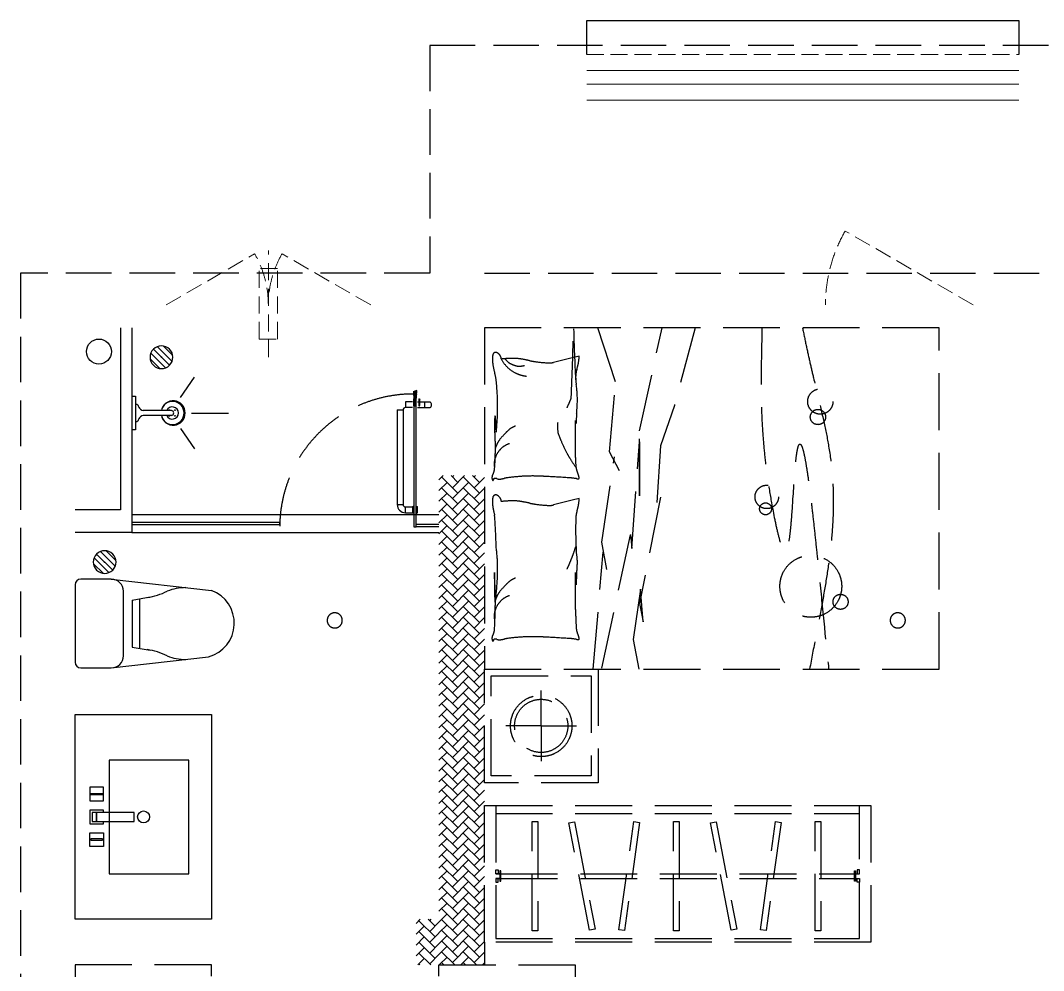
# Model space of a CAD drawing. Extents: x 3443499 to 7125205, y -1700016 to -264854.
# Drawn here: x 3519569 to 3524068, y -1070372 to -1066197 of the extents above; entities that cross this region are included whole.
import ezdxf

# ---------------------------------------------------------------- set-up
doc = ezdxf.new("R2010")
doc.units = 0
doc.header["$LTSCALE"] = 1000
doc.header["$MEASUREMENT"] = 0
for name, pattern in [('__DASH', [0.35, 0.25, -0.1]), ('A户型$0$DASH', [0.35, 0.25, -0.1]), ('DASH', [0.35, 0.25, -0.1]), ('HIDDEN', [0.375, 0.25, -0.125])]:
    doc.linetypes.add(name, pattern=pattern)
doc.layers.get('0').update_dxf_attribs({"linetype": 'CONTINUOUS'})
for name, color, linetype in [('!校对', 2, 'CONTINUOUS'), ('5fur', 175, 'CONTINUOUS'), ('IP-bath&kitchen-JOHNSON', 4, 'CONTINUOUS'), ('LVTRY', 252, 'CONTINUOUS'), ('P-bath&kitchen-JOHNSON', 4, 'CONTINUOUS'), ('VPIPE-中水', 122, 'CONTINUOUS'), ('保温', 6, 'CONTINUOUS'), ('看线', 185, 'CONTINUOUS')]:
    doc.layers.add(name, color=color, linetype=linetype)
for name, color, linetype, lineweight in [('WINDOW', 146, 'CONTINUOUS', 20), ('平面-栏杆', 56, 'CONTINUOUS', 15), ('平面-看线', 252, 'CONTINUOUS', 15), ('平面-空调室内机', 176, 'CONTINUOUS', 9), ('平面-空调预留孔', 252, 'CONTINUOUS', 15)]:
    doc.layers.add(name, color=color, linetype=linetype, lineweight=lineweight)
doc.styles.add('DIM_FONT', font='SIMPLEX', dxfattribs={"width": 0.7, "bigfont": 'GBCBIG'})

# ---------------------------------------------------------------- blocks, each defined once
blk = doc.blocks.new('A$C00A30745')
at = {"layer": '5fur', "color": 252, "linetype": 'A户型$0$DASH'}
for p, q in [((1800.002843342721, 7200.000000065425), (1800.002843342721, 5700.000000065425)), ((3800.002843342721, 7200.000000065425), (1800.002843342721, 7200.000000065425)), ((2377.182720304234, 6961.931722727837), (2298.520748331677, 7200.000000065425)), ((2481.62479629484, 6747.390588694485), (2581.922654662281, 7200.000000065425)), ((2726.63887021807, 7200.000000065425), (2635.539416073821, 6857.411723769503)), ((3800.002843342721, 5700.000000065425), (3800.002843342721, 7200.000000065425)), ((2186.170666255755, 7067.761668213876), (2103.600537321763, 7047.105225416133)), ((2216.196244724793, 7075.273155400762), (2186.170666255755, 7067.761668213876)), ((2349.697954203235, 6653.872685607756), (2377.182720304234, 6961.931722727837)), ((2635.539416073821, 6857.411723769503), (2575.072965845, 6681.377954679774)), ((2481.624796294607, 6461.335743317613), (2481.62479629484, 6747.390588694485)), ((2448.643076973502, 6230.291436083848), (2481.624796294607, 6697.881127880188)), ((2481.624796294607, 6697.881127880188), (2481.624796294607, 6461.335743317613)), ((2575.072965845, 6681.377954679774), (2553.26246754243, 6346.700769133167)), ((2316.71627007518, 6257.796705155866), (2371.685767083894, 6631.868435078533)), ((2393.673579964787, 6571.356819604756), (2349.697954203235, 6653.872685607756)), ((2186.170666255755, 6441.491442312719), (2103.60053732153, 6420.834999514977)), ((2216.196244724793, 6449.002929499606), (2186.170666255755, 6441.491442312719)), ((2575.072965845, 6455.834665988805), (2481.624796294607, 5988.245032979408)), ((2316.71627007518, 5703.661687583895), (2443.146123753395, 6290.803051556693)), ((2338.704047762789, 6136.773532997118), (2316.71627007518, 6257.796705155866)), ((2443.146123753395, 6290.803051556693), (2448.643076973502, 6230.291436083848)), ((2278.778008510359, 5700.000000065425), (2322.213223295519, 6213.788262883434)), ((2487.121749514947, 6050.228148434544), (2454.140030193608, 5830.185937072383)), ((2498.115655955393, 5907.200725745643), (2487.121749514947, 6050.228148434544)), ((2481.624796294607, 5988.245032979408), (2498.115655955393, 5907.200725745643)), ((2454.140030193608, 5830.185937072383), (2478.784423155012, 5700.000000065425)), ((1800.002842358314, 5200.000000065193), (1800.002842358314, 5700.000000065425)), ((1800.002842358314, 5700.000000065425), (2300.002842358314, 5700.000000065425)), ((1800.002843342721, 5700.000000065425), (3800.002843342721, 5700.000000065425)), ((1830.002842358314, 5230.000000065193), (1830.002842358314, 5670.000000065425)), ((1830.002842358314, 5670.000000065425), (2270.002842358314, 5670.000000065425)), ((2270.002842358314, 5670.000000065425), (2270.002842358314, 5230.000000065193)), ((2300.002842358314, 5700.000000065425), (2300.002842358314, 5200.000000065193)), ((2050.002842358314, 5450.000000065193), (2050.002842358314, 5605.000000065193)), ((2050.002842358314, 5450.000000065193), (1895.002842358314, 5450.000000065193)), ((2050.002842358314, 5450.000000065193), (2050.002842358314, 5295.000000065193)), ((2050.002842358314, 5450.000000065193), (2205.002842358314, 5450.000000065193)), ((2270.002842358314, 5230.000000065193), (1830.002842358314, 5230.000000065193)), ((2300.002842358314, 5200.000000065193), (1800.002842358314, 5200.000000065193)), ((1800.002843342721, 4500.000000439351), (1800.002843342721, 5100.000000439351)), ((1800.002843342721, 5100.000000439351), (1850.002843342721, 5100.000000439351)), ((1850.002843342721, 5100.000000439351), (1850.002843342721, 4515.000000439351)), ((1850.002843342721, 5100.000000439351), (3450.002843342721, 5100.000000439351)), ((3450.002843342721, 4515.000000439351), (3450.002843342721, 5100.000000439351)), ((3450.002843342721, 5100.000000439351), (3500.002843342721, 5100.000000439351)), ((3500.002843342721, 5100.000000439351), (3500.002843342721, 4500.000000439351)), ((1850.002843342721, 5065.000000439351), (3450.002843342721, 5065.000000439351)), ((2009.554957523244, 4550.000000438129), (2009.554957523244, 5030.000000438129)), ((2009.554957523244, 5030.000000438129), (2034.554957523244, 5030.000000438129)), ((2034.554957523244, 5030.000000438129), (2034.554957523244, 4550.000000438129)), ((2172.000411926885, 5023.325188960589), (2196.55057977105, 5028.046339119144)), ((2262.646494971123, 4551.961966351198), (2172.000411926885, 5023.325188960589)), ((2196.55057977105, 5028.046339119144), (2287.196662815404, 4556.683116509754)), ((2391.810654782341, 4553.968149784545), (2457.471132664359, 5029.456006248132)), ((2482.236125188414, 5026.036189691746), (2416.575647306512, 4550.548333228217)), ((2457.471132664359, 5029.456006248132), (2482.236125188414, 5026.036189691746)), ((2632.054957523244, 4550.000000438129), (2632.054957523244, 5030.000000438129)), ((2632.054957523244, 5030.000000438129), (2657.054957523244, 5030.000000438129)), ((2657.054957523244, 5030.000000438129), (2657.054957523244, 4550.000000438129)), ((2794.500411926885, 5023.325188960589), (2819.05057977105, 5028.046339119144)), ((2885.146494971123, 4551.961966351198), (2794.500411926885, 5023.325188960589)), ((2819.05057977105, 5028.046339119144), (2909.696662815404, 4556.683116509754)), ((3014.310654782341, 4553.968149784545), (3079.971132664359, 5029.456006248132)), ((3104.736125188414, 5026.036189691746), (3039.075647306512, 4550.548333228217)), ((3079.971132664359, 5029.456006248132), (3104.736125188414, 5026.036189691746)), ((3254.554957523244, 4550.000000438129), (3254.554957523244, 5030.000000438129)), ((3254.554957523244, 5030.000000438129), (3279.554957523244, 5030.000000438129)), ((3279.554957523244, 5030.000000438129), (3279.554957523244, 4550.000000438129)), ((1850.00284334179, 4800.461538899224), (1850.00284334179, 4817.0769235146)), ((1850.00284334179, 4817.0769235146), (1860.246745780809, 4817.0769235146)), ((1860.246745780809, 4817.0769235146), (1860.246745780809, 4800.461538899282)), ((3439.758940903586, 4817.076923521992), (3439.758940903703, 4800.461538906617)), ((3450.002843342605, 4817.076923521992), (3439.758940903586, 4817.076923521992)), ((3450.002843342721, 4800.461538906675), (3450.002843342605, 4817.076923521992)), ((1867.81760153675, 4800.461538899282), (1850.002843341907, 4800.461538899224)), ((1850.00284334179, 4800.461538899108), (1867.81760153675, 4800.461538899224)), ((1860.246745780809, 4800.461538899282), (1850.00284334179, 4800.461538899224)), ((1867.81760153675, 4780.00000043778), (1850.002843341907, 4780.000000437663)), ((1850.002843341907, 4780.000000437547), (1867.81760153675, 4780.00000043778)), ((1850.002843341907, 4780.000000437547), (1850.002843342023, 4763.384615822346)), ((1860.246745780925, 4780.000000437605), (1850.002843341907, 4780.000000437547)), ((1860.246745781042, 4763.384615822288), (1860.246745780925, 4780.000000437605)), ((1867.817601536633, 4813.384615822346), (1867.817601536866, 4767.0769235146)), ((1872.207845439087, 4813.384615822346), (1867.817601536633, 4813.384615822346)), ((1872.092764660367, 4800.461538899224), (3427.797841245309, 4800.461538906558)), ((1872.092764660483, 4780.000000437722), (3427.797841245425, 4780.000000445056)), ((1872.207845439319, 4767.076923514658), (1872.207845439087, 4813.384615822346)), ((3427.797841245309, 4813.384615829622), (3432.188085147762, 4813.384615829622)), ((3427.797841245541, 4767.076923521934), (3427.797841245309, 4813.384615829622)), ((3432.188085147762, 4813.384615829622), (3432.188085147878, 4767.076923521934)), ((3432.188085147762, 4800.461538906558), (3450.002843342605, 4800.461538906617)), ((3432.188085147878, 4780.000000445056), (3450.002843342721, 4780.000000445114)), ((3439.758940903703, 4800.461538906617), (3450.002843342721, 4800.461538906675)), ((3439.758940903703, 4780.000000445056), (3450.002843342721, 4780.000000444998)), ((3439.758940903819, 4763.384615829797), (3439.758940903703, 4780.000000445056)), ((3450.002843342721, 4780.000000444998), (3450.002843342838, 4763.384615829797)), ((1850.002843342023, 4763.384615822346), (1860.246745781042, 4763.384615822288)), ((1867.817601536866, 4767.0769235146), (1872.207845439319, 4767.076923514658)), ((3432.188085147878, 4767.076923521934), (3427.797841245541, 4767.076923521934)), ((3450.002843342838, 4763.384615829797), (3439.758940903819, 4763.384615829797)), ((2034.554957523244, 4550.000000438129), (2009.554957523244, 4550.000000438129)), ((2287.196662815404, 4556.683116509754), (2262.646494971123, 4551.961966351198)), ((2416.575647306512, 4550.548333228217), (2391.810654782341, 4553.968149784545)), ((2657.054957523244, 4550.000000438129), (2632.054957523244, 4550.000000438129)), ((2909.696662815404, 4556.683116509754), (2885.146494971123, 4551.961966351198)), ((3039.075647306512, 4550.548333228217), (3014.310654782341, 4553.968149784545)), ((3279.554957523244, 4550.000000438129), (3254.554957523244, 4550.000000438129)), ((3500.002843342721, 4500.000000439351), (1800.002843342721, 4500.000000439351)), ((1850.002843342721, 4515.000000439351), (3450.002843342721, 4515.000000439351)), ((600.0028435178101, 4399.999999993015), (0.002843517810106277, 4399.999999993015)), ((0.002843517810106277, 4399.999999993015), (0.002843517810106277, 3099.999999993015)), ((600.0028435178101, 4349.999999993015), (600.0028435178101, 4399.999999993015)), ((1600.00284351781, 4349.999999993015), (1600.00284351781, 4399.999999993015)), ((1600.00284351781, 4399.999999993015), (2200.00284351781, 4399.999999993015)), ((2200.00284351781, 4399.999999993015), (2200.00284351781, 3099.999999993015))]:
    blk.add_line(p, q, dxfattribs=at)
for centre, radius in [((3277.424350867746, 6875.411355015123), 55.6709817921673), ((3266.954609281151, 6807.307222482981), 33.53479937890177), ((3041.8551089135, 6456.308947542915), 51.58965469094712), ((3036.620240566088, 6403.921155801276), 26.18686817343938), ((3235.545374737587, 6063.400444112951), 135.8260201244953), ((3366.417176366784, 5995.296303409385), 33.13048385271836), ((2050.002842358314, 5450.000000065193), 135), ((2050.002842358314, 5450.000000065193), 117)]:
    blk.add_circle(centre, radius, dxfattribs=at)
for centre, radius, start, end in [((-25618.33939095365, 7969.005987402459), 27821.62748747468, 357.7805690453927, 358.4046747928267), ((7919.068723011995, 7315.146154089249), 5727.836366164182, 181.2074213476354, 183.4371822877109), ((1925.779694451019, 7063.236162459827), 90.39931654452491, 168.7276232508171, 180), ((1849.995102484245, 7078.341426030151), 13.12400763483672, 63.41947892638326, 168.7276232508171), ((1840.570701717399, 7059.505340601085), 34.18623553474304, 4.400209146715079, 63.41947892638326), ((1927.754095532233, 6573.352014270844), 491.8309499016033, 90, 96.23236474130931), ((1963.121807771502, 7116.932717744261), 89.85455834391982, 216.2640675713237, 228.5570939355416), ((1927.754095532699, 6861.20413144934), 203.9788327231082, 80.31563370875972, 90), ((1947.268791333074, 7093.596068446524), 270.7516457491697, 350.5158956668536, 355.9170600037107), ((2216.418749504257, 7074.383709880989), 0.9168542466615371, 355.9170600037107, 104.0449371815882), ((1996.513096546987, 7063.236162458197), 161.1327186404961, 180, 188.437193733912), ((2138.591052548727, 7084.310660210205), 304.7651663573313, 188.437193733912, 195.7439834014128), ((1999.106984902872, 7126.283002521959), 139.9446217386989, 207.2035925630625, 224.9023834919188), ((1999.106984904269, 7126.283002523705), 139.9446217408266, 224.9023834919188, 242.6011744213506), ((1938.469442887697, 7089.01227542595), 52.60821364254282, 228.5570939355416, 244.6448832739569), ((1980.643178392667, 7178.009817508748), 151.0926614666538, 244.6448832739569, 248.1850763249849), ((2000.883333173348, 7228.575613418943), 205.5588306139067, 248.1850763249849, 251.22010116593), ((1952.788062908454, 7087.134047770873), 56.16381224036449, 251.22010116593, 270), ((1952.788062909152, 7122.502872582409), 91.53263705188876, 270, 284.6851066329411), ((1813.691574000986, 6192.812823630753), 882.0328122745823, 77.80162063444192, 80.31563370875972), ((2067.069546905812, 7364.892867200077), 317.1219007156818, 257.8016206344419, 261.9949490488231), ((2114.649230767973, 7703.223493130761), 658.7817297255855, 261.9949490488231, 267.3351181887467), ((2087.16788516473, 7112.792222968419), 67.71125242046593, 267.3351181887467, 284.0451936982926), ((1987.790797520196, 7086.82656657591), 229.6680828437213, 342.6135876286586, 350.5158956668536), ((1612.106923934538, 6935.886460808804), 242.2405746093073, 7.546851213796561, 15.74398340141278), ((1999.106984904269, 7126.283002516488), 139.9446217343971, 242.6011744213506, 253.4850241153388), ((1999.106984902872, 7126.283002518001), 139.9446217354562, 253.4850241290767, 264.3688738199228), ((2347.241221778328, 6979.486253709998), 145.9110822079476, 173.5659463103129, 191.5585617786492), ((2321.231764578959, 6982.419336014078), 119.7367658728863, 162.6135876286586, 173.5659463169409), ((725.2513918625191, 6852.098404853139), 1132.911323380744, 359.9987363616426, 5.856700709864183), ((1724.755070976214, 6883.190329947509), 484.2003257956835, 358.1021009349253, 7.96082540101858), ((1495.897177704144, 7164.179665005067), 738.6663968077422, 336.5155918036143, 338.3422573568986), ((809.1781195730437, 6852.073418862303), 1048.984595394926, 353.9133045985496, 0), ((1495.89717773383, 7164.179664991039), 738.6663967749237, 334.6889262457754, 336.5155918036143), ((805.54287014273, 6934.529351467267), 1404.763554182042, 355.3824178197834, 357.2509351640335), ((1996.857884572819, 6785.309108074522), 152.3768302830959, 169.810123418555, 177.4614144012033), ((3734.019506903831, 6918.105277762515), 1890.100630726493, 183.2100432824799, 185.3812695243614), ((3418.255377833499, 6723.508529063547), 1216.456855347142, 175.3824178197834, 177.3903700348178), ((2134.048840134405, 6779.22665207088), 289.7025545990663, 177.4614144012033, 184.8018455301743), ((975.2198658862617, 6681.879474399844), 873.2080458157866, 0.5757406749127325, 4.801845530174308), ((2054.015628287802, 6579.576546654978), 225.1969116393226, 129.0349359933167, 136.1884923199946), ((1943.247040587827, 6716.193950035435), 49.31628471450433, 118.3167637980811, 129.0349359933167), ((2014.811535952962, 6583.377368111629), 200.186167165547, 113.0027691069085, 118.3167637964991), ((2393.896777465357, 6765.798812753928), 272.0537801663984, 176.4448008871726, 184.082771706137), ((7917.741361128632, 6694.840523002204), 5718.506036013495, 179.029621565362, 180.2865447990088), ((2140.654342580121, 6770.984626880381), 62.90506594346243, 7.224025590121689, 19.21371003250381), ((1927.332172235707, 6659.873937422293), 76.781231870367, 141.6114336135751, 152.760412509178), ((2174.130728609278, 6464.343987643253), 391.6486463302792, 136.1884923199946, 141.6114336135751), ((2180.360196486115, 6750.556857237127), 57.97391510599689, 184.082771706137, 200.6742811446732), ((2600.139453156386, 6908.962921886647), 506.6465191820544, 200.6742811477936, 204.3265277715452), ((354.1875772881322, 6675.638777699787), 1494.271689717824, 358.0921130789339, 0.5757406749127325), ((2067.134846545756, 6587.902971841744), 234.0218361392346, 152.760412509178, 159.1397180115397), ((1941.690565790283, 6596.542246252473), 99.20502275413281, 126.1766451293977, 143.913638753085), ((1941.69056579296, 6596.542246252706), 99.20502275551615, 108.4396515091099, 126.1766451293977), ((3443.593068303191, 7290.26706047036), 1432.285134952421, 204.3265277715452, 206.4984804537546), ((3363.306242540013, 6672.062919190619), 1164.013960197597, 180.2865447990088, 183.5739727964065), ((1941.690565795172, 6596.542246252124), 99.20502275861845, 164.0647581524229, 184.2158775505993), ((1027.297012441792, 6653.216680215904), 820.7889043784695, 354.7408121191644, 358.0921130789339), ((1941.69056579168, 6596.542246252764), 99.20502275509295, 143.913638753085, 164.0647581524229), ((2441.5708458015, 6790.71038978349), 312.6399225681697, 206.4984804537546, 212.1349795183835), ((2793.824733251822, 7011.978629852936), 728.6236185074399, 212.1349795183835, 215.8262851555297), ((1790.937192753423, 6582.924512796919), 53.92039297184106, 329.3487450643096, 354.7408121191644), ((2347.153611430433, 6608.595426361309), 145.8812122925294, 183.5739727964065, 192.8690380019332), ((2249.088545941282, 6586.191294233082), 45.28945216349267, 192.8690380019332, 207.2841171329813), ((1862.166657246649, 6540.713473773911), 28.8770008722676, 149.3487450585714, 184.3025399253025), ((1858.410246877698, 6540.43086039531), 25.10997430189503, 184.3025399253025, 201.7883022639361), ((1838.269329271279, 6532.379837589804), 3.419526398665838, 201.7883022757023, 250.4360328155061), ((1837.900641714456, 6531.342378486181), 2.318503280731092, 250.4360328018192, 11.89305694240034), ((1844.356088004308, 6532.701937404461), 4.278555704586579, 111.9903990522372, 191.8930569489273), ((1848.593544258969, 6522.208803089685), 15.59499963617817, 68.57901575113384, 111.9903990522372), ((1866.264038058696, 6567.250024031848), 32.78844727589701, 248.5790157511338, 278.1334827083766), ((1836.094330288703, 6778.349016992375), 246.0324298307896, 278.1334827083766, 282.1094581246247), ((1929.313425305998, 6343.870728265378), 198.3336164092539, 97.68089669902056, 102.1094581246247), ((2024.839814934181, 5635.563782985206), 913.0531557024724, 93.36874862103078, 97.68089669902056), ((2011.070366633823, 5869.485057223006), 678.7269722582656, 88.36691136167843, 93.36874862103078), ((1991.505848490633, 5183.263433841057), 1365.227436036072, 86.94504219696525, 88.36691136167843), ((1337.573480779305, -7069.623425575963), 13635.55196031889, 86.49514246350616, 86.94504219696525), ((2151.523063121364, 6219.844523928245), 321.1810663000431, 80.00164180039997, 86.49514246350616), ((2210.642470050137, 6555.183531609946), 19.32936577002646, 260.0016418003999, 286.6977658661558), ((2140.647521340754, 6530.25877125992), 76.72654245404148, 16.2211510424497, 27.28411713298129), ((2130.321447668131, 6527.254635416204), 87.4807337143017, 7.120393613914671, 16.2211510424497), ((2215.816684117075, 6537.934534339234), 1.321023312779486, 286.6977658661558, 7.120393607296005), ((1925.779694451019, 6436.96593655867), 90.39931654452491, 168.7276232508171, 180), ((1996.513096546754, 6436.965936557041), 161.1327186404961, 180, 188.437193733912), ((1849.995102484245, 6452.071200128994), 13.12400763483672, 63.41947892638326, 168.7276232508171), ((1840.570701718098, 6433.235114700394), 34.18623553396626, 4.400209146715079, 63.41947892638326), ((1927.754095532233, 5947.081788370619), 491.8309499016033, 90, 96.23236474130931), ((1927.754095532699, 6234.933905549115), 203.9788327231082, 80.31563370875972, 90), ((1813.691573979799, 5566.542597730062), 882.032812278604, 77.80162063444192, 80.31563370875972), ((1947.268791323062, 6467.325842545833), 270.7516457590065, 350.5158956668536, 355.9170600037107), ((2216.41874950449, 6448.113483980298), 0.9168542462800222, 355.9170600303235, 104.0449372090898), ((2138.591052548494, 6458.040434309049), 304.7651663573313, 188.437193733912, 195.7439834014128), ((2067.069546893006, 6738.622641299386), 317.1219007134374, 257.8016206344419, 261.9949490488231), ((2114.649230777984, 7076.95326723007), 658.7817297265161, 261.9949490488231, 267.3351181887467), ((2087.16788516473, 6486.521997067262), 67.71125242046593, 267.3351181887467, 284.0451936982926), ((2321.231764578726, 6356.149110112921), 119.7367658728863, 162.6135876286586, 173.5659463169409), ((1987.790797519963, 6460.556340674753), 229.6680828437213, 342.6135876286586, 350.5158956668536), ((-2273.150287759025, 6102.235254968517), 4127.455483472061, 1.808546222552974, 3.793987357051092), ((3865.302632800769, 6314.248444339144), 1663.973246125431, 178.0948671564557, 183.4178871661106), ((1175.477983862394, 6142.8354400635), 682.6847311054546, 0, 7.546851213796561), ((1495.897177585168, 6454.941686257778), 738.6663969357834, 338.3422573568986, 340.5720182977275), ((1495.897177577368, 6454.941686249687), 738.6663969404476, 340.5720183008726, 342.8017792393704), ((1978.901629057946, 6168.950105191558), 230.0529023427444, 357.2509351640335, 11.55856177864926), ((1495.897177704144, 6454.941686210455), 738.6663968077422, 336.5155918036143, 338.3422573568986), ((2134.048840134172, 6111.054431337863), 289.7025545990663, 177.4614144012033, 184.8018455301743), ((-4356.754412380047, 5951.279535088688), 6203.786664957765, 0.3954210193612783, 1.594332347348749), ((809.1781195728108, 6142.835440067691), 1048.984595394926, 353.9133045985496, 0), ((1495.897177733714, 6454.941686203761), 738.6663967779531, 334.6889262457754, 336.5155918036143), ((7917.741361086257, 6026.668302268721), 5718.506035971118, 179.029621565362, 180.2865447990088), ((1146.125863437774, 6037.704156009713), 1057.417088687075, 1.731612655159746, 4.654695061546602), ((805.5428701424971, 6225.291372672655), 1404.763554182042, 355.3824178197834, 357.2509351640335), ((975.2198658862617, 6013.707253666827), 873.2080458157866, 0.5757406749127325, 4.801845530174308), ((2054.015628287802, 5911.404325920972), 225.1969116393629, 129.0349359933167, 136.1884923246123), ((1943.24704058771, 6048.021729302127), 49.316284714007, 118.3167637980811, 129.0349359933167), ((2014.811535952846, 5915.2051473764), 200.1861671667296, 113.0027691056052, 118.3167637980811), ((3418.255377833499, 6014.270550268935), 1216.456855347142, 175.3824178197834, 177.3903700348178), ((1325.950960138347, 6087.729722061544), 529.2819795624206, 349.810123418555, 353.9133045985496), ((1927.332172240131, 5991.701716688229), 76.78123187456049, 141.6114336161892, 152.7604125121432), ((2174.130728599383, 5796.171766909771), 391.6486463229036, 136.1884923246123, 141.6114336161892), ((1941.690565794008, 5928.370025518932), 99.20502275752374, 143.913638762404, 164.0647581524229), ((354.1875772881322, 6007.46655696677), 1494.271689717824, 358.0921130789339, 0.5757406749127325), ((2067.134846537141, 5919.730751108262), 234.0218361315681, 152.7604125062128, 159.1397180084233), ((1941.690565790283, 5928.370025519398), 99.20502275416713, 126.1766451367504, 143.913638762404), ((1941.690565792844, 5928.37002551998), 99.20502275521254, 108.4396515091099, 126.1766451367504), ((3363.306242540013, 6003.890698457602), 1164.013960197597, 180.2865447990088, 183.5739727964065), ((1941.690565794939, 5928.370025518583), 99.20502275853234, 164.0647581524229, 184.2158775539253), ((-782.6562460004352, 6006.599457247648), 2630.741319032907, 357.0634501423986, 358.935336362771), ((3186.339828419033, 5954.783376417123), 985.0629670650692, 181.3643205212133, 184.9404948579365), ((1862.166657246416, 5834.557879918604), 28.8770008722676, 149.3487450585714, 184.3025399253025), ((1790.937192753423, 5876.768918941612), 53.92039297184106, 329.3487450643096, 354.7408121191644), ((2249.088545941049, 5880.035700377775), 45.28945216349267, 192.8690380019332, 207.2841171329813), ((2140.647521340754, 5824.103177404613), 76.72654245404148, 16.2211510424497, 27.28411713298129), ((1858.410246877465, 5834.275266540004), 25.10997430189503, 184.3025399253025, 201.7883022639361), ((1838.269329271046, 5826.224243734498), 3.419526398665838, 201.7883022757023, 250.4360328155061), ((1837.900641714223, 5825.186784630874), 2.318503280731092, 250.4360328018192, 11.89305694240034), ((1844.356088004075, 5826.546343549155), 4.278555704586579, 111.9903990522372, 191.8930569489273), ((1848.593544258736, 5816.053209234378), 15.59499963617817, 68.57901575113384, 111.9903990522372), ((1866.264038058696, 5861.094430176541), 32.78844727589701, 248.5790157511338, 278.1334827083766), ((1836.094330288703, 6072.193423137069), 246.0324298307896, 278.1334827083766, 282.1094581246247), ((1929.313425305998, 5637.715134410071), 198.3336164092539, 97.68089669902056, 102.1094581246247), ((2024.839814934181, 4929.408189129899), 913.0531557024724, 93.36874862103078, 97.68089669902056), ((2011.070366623346, 5163.329463367234), 678.726972258108, 88.36691136167843, 93.36874862103078), ((1991.505848490633, 4477.107839984819), 1365.227436036072, 86.94504219696525, 88.36691136167843), ((1337.573480898049, -7775.779019431735), 13635.55196031211, 86.49514246350616, 86.94504219696525), ((2151.523063121364, 5513.688930072938), 321.1810663000431, 80.00164180039997, 86.49514246350616), ((2210.642470050137, 5849.027937754639), 19.32936577002646, 260.0016418003999, 286.6977658661558), ((2130.321447668131, 5821.099041560898), 87.4807337143017, 7.120393613914671, 16.2211510424497), ((2215.816684117075, 5831.778940483928), 1.321023312779486, 286.6977658661558, 7.120393607296005)]:
    blk.add_arc(centre, radius, start, end, dxfattribs=at)
for points, knots in [([(3020.915620848536, 7200.000000065425), (3014.756227574544, 6926.81426612311), (3006.619752233848, 6669.459999441402), (3143.622682183282, 6043.315660891356), (3178.350360098761, 7200.000000065425), (3256.50946111558, 6246.140466278652), (3314.068458650261, 5700.000000065425)], [0, 0, 0, 0, 692.7859228564369, 915.1608489588393, 1290.086230292408, 2337.669759119592, 2337.669759119592, 2337.669759119592, 2337.669759119592]), ([(3198.901271846844, 7200.000000065425), (3244.703502397286, 6970.350686468417), (3399.530926173786, 6458.960546449991), (3300.23320951499, 6075.586948302807), (3230.310501498403, 5700.000000065425)], [0, 0, 0, 0, 470.0992431246647, 1589.098475282663, 1589.098475282663, 1589.098475282663, 1589.098475282663])]:
    blk.add_open_spline(points, degree=3, knots=knots, dxfattribs=at)
blk = doc.blocks.new('dongkong')
at = {"layer": '平面-空调预留孔', "color": 8, "linetype": 'HIDDEN', "ltscale": 0.3}
for p, q in [((-603796.0415180789, 210899.900060961), (-603796.0415180789, 210431.4859232727)), ((-603836.0415180789, 210820.9630630909), (-603836.0415180789, 210510.8096162414)), ((-603836.0415180789, 210820.9630630909), (-603756.0415180789, 210820.9630630909)), ((-603756.0415180789, 210820.9630630909), (-603756.0415180789, 210510.8096162414))]:
    blk.add_line(p, q, dxfattribs=at)
blk.add_lwpolyline([(-603756.0415180789, 210510.8096162414), (-603836.0415180789, 210510.8096162414)], dxfattribs=at)
blk = doc.blocks.new('A$C263B1184')
at = {"layer": '保温', "linetype": 'ByBlock', "ltscale": 10}
h = blk.add_hatch(dxfattribs=at)
h.set_pattern_fill('AR-HBONE', color=251, scale=55)
h.set_pattern_definition([(45, (-1020960.393706007, -343310.6629492597), (0, 47.41575231924514), [100.584, -33.528]), (135, (-1020936.685846007, -343286.9550892597), (3.05311331771918e-15, 47.41575231924513), [100.584, -33.528])])
h.paths.add_polyline_path([(-11699.99997929804, 6199.999901667237), (-11700.00002070435, 8349.998519164685), (-11900.00000439514, 8349.998715809605), (-11899.99996298883, 6200.000098312157)])
h = blk.add_hatch(dxfattribs=at)
h.set_pattern_fill('AR-HBONE', color=251, scale=55)
h.set_pattern_definition([(45, (-1021060.393706001, -345260.6615691882), (0, 47.41575231924514), [100.584, -33.528]), (135, (-1021036.685846001, -345236.9537091882), (3.05311331771918e-15, 47.41575231924513), [100.584, -33.528])])
h.paths.add_polyline_path([(-11900.00066632789, 6200.000109569752), (-11900.00002291193, 6399.999899236194), (-12000.00000438921, 6400.000095881114), (-12000.00064780517, 6200.000306214672)])
at = {"layer": '保温', "color": 251, "linetype": 'ByBlock', "ltscale": 10}
blk.add_line((-11700.00000000122, 6299.999999991909), (-11700.00000000186, 6199.999999991094), dxfattribs=at)
blk = doc.blocks.new('A$C25274923')
blk.add_hatch(color=252).paths.add_polyline_path([(1599.862021304667, 10820.57266109833), (1598.712376182899, 10823.34363856027), (1590.399443796836, 10819.89470319636), (1591.549088918604, 10817.12372573442)])
at = {"color": 252, "linetype": 'DASH', "ltscale": 0.8}
for p, q in [((4940.193170921877, 12340.30077818176), (1659.999999977648, 12339.99628711399)), ((1659.999999977648, 12339.99628711399), (1659.999999977648, 11339.9985944354)), ((1659.999999977648, 11339.9985944354), (-140.0968427704647, 11340.00003205589)), ((-140.0968427704647, 11340.00003205589), (-139.9995299084112, 3059.999999997439)), ((1900.000018792693, 11339.99999999558), (4699.901090688538, 11339.99868514878))]:
    blk.add_line(p, q, dxfattribs=at)
at = {"color": 252}
for p, q in [((498.3606682284735, 10923.45355189871), (433.5532612400129, 10988.2609588874)), ((515.4544394207187, 10934.64405195601), (444.7437612973154, 11005.35473007942)), ((526.6449394780211, 10951.73782314803), (461.8375324895605, 11016.54523013672)), ((529.5965750454925, 10977.0704588301), (487.1701681716368, 11019.49686570419)), ((473.028032546863, 10920.50191633124), (430.6016256725416, 10962.92832320533)), ((1588.755160049535, 10819.75383493118), (1600.519602677319, 10824.63476025709)), ((1589.399494268931, 10819.47983620013), (1589.937614220195, 10819.70309567614)), ((1589.53985850187, 10803.45588499121), (1591.739796993323, 10802.97396147787)), ((1591.739796993323, 10802.97396147787), (1589.593008562922, 10803.00266856211)), ((1600.346230819356, 10811.46018328168), (1589.846229793038, 10811.45281531475)), ((1600.324774909765, 10812.72416931763), (1589.8913510805, 10812.72550134407)), ((1589.937614220195, 10819.70309567614), (1591.278866861947, 10816.47028863709)), ((1590.096674120985, 10811.45299105439), (1590.094171613455, 10791.85148694529)), ((1591.278866861947, 10816.47028863709), (1600.515458401293, 10820.30243904144)), ((1595.098069896922, 10822.385431709), (1595.09307558788, 10783.2662804001)), ((1600.713049567305, 10803.52410943294), (1598.51298809424, 10803.0427476638)), ((1598.51298809424, 10803.0427476638), (1600.6597837843, 10803.07090658997)), ((1599.174205760006, 10823.53524608072), (1600.821622817777, 10824.21873954427)), ((1599.174205760006, 10823.53524608072), (1600.515458401293, 10820.30243904144)), ((1600.096675097942, 10811.46000816557), (1600.093946065288, 10790.08418968809)), ((248.3582417303696, 10023.45355190104), (183.5508347423747, 10088.26095888973)), ((265.4520129226148, 10034.64405195834), (194.7413347996771, 10105.35473008174)), ((276.6425129799172, 10051.73782315035), (211.8351059919223, 10116.54523013905)), ((279.5941485473886, 10077.07045883243), (237.1677416735329, 10119.49686570652)), ((223.0256060487591, 10020.50191633357), (180.5991991749033, 10062.92832320766)), ((259.4979391498491, 9994.843460759148), (125.0991028482094, 9994.843460759148)), ((259.4979391498491, 9994.843460759148), (699.4111454291269, 9944.754581782501)), ((100.0991028482094, 9969.843460759148), (100.0991028482094, 9629.843460759148)), ((312.7703891498968, 9658.115910759196), (312.7703891498968, 9941.5710107591)), ((351.4165788181126, 9903.05625798041), (430.2149566533044, 9916.62633683579)), ((351.4165788181126, 9903.05625798041), (351.4165788190439, 9696.630663537886)), ((383.3800488188863, 9908.560772417113), (383.3800488188863, 9691.126149101183)), ((351.4165788190439, 9696.630663537886), (430.2149566542357, 9683.060584682506)), ((259.4979391498491, 9604.843460759148), (687.194097911939, 9653.54129667161)), ((125.0991028482094, 9604.843460759148), (259.4979391498491, 9604.843460759148))]:
    blk.add_line(p, q, dxfattribs=at)
for points in [[(600.0969296414405, 9200.00574908033), (250.0969296414405, 9200.00574908033), (250.0969296414405, 8700.305330829695), (600.0969296414405, 8700.305330829695)], [(164.9967892635614, 9080.155926286709), (164.9967892635614, 9020.155926286709), (224.9967892635614, 9020.155926286709), (224.9967892635614, 9080.155926286709)], [(219.9967892635614, 9053.155926286709), (219.9967892635614, 9047.155926286709), (169.9967892635614, 9047.155926286709), (169.9967892635614, 9053.155926286709)], [(194.9967892635614, 8930.155926286709), (194.9967892635614, 8970.155926286709), (174.9967892635614, 8970.155926286709), (174.9967892635614, 8930.155926286709)], [(194.9967892635614, 8970.155926286709), (194.9967892635614, 8930.155926286709), (359.9967892635614, 8930.155926286709), (359.9967892635614, 8970.155926286709)], [(164.9967892635614, 8820.155926286709), (164.9967892635614, 8880.155926286709), (224.9967892635614, 8880.155926286709), (224.9967892635614, 8820.155926286709)], [(219.9967892635614, 8847.155926286709), (219.9967892635614, 8853.155926286709), (169.9967892635614, 8853.155926286709), (169.9967892635614, 8847.155926286709)]]:
    blk.add_lwpolyline(points, close=True, dxfattribs=at)
blk.add_lwpolyline([(224.9967892635614, 8970.155926286709), (224.9967892635614, 8980.155926286709), (164.9967892635614, 8980.155926286709), (164.9967892635614, 8920.155926286709), (224.9967892635614, 8920.155926286709), (224.9967892635614, 8930.155926286709)], dxfattribs=at)
blk.add_circle((401.2579449834302, 8950.155926286709), 26, dxfattribs=at)
for centre, radius, start, end in [((1601.257082886994, 10806.54817991401), 13.51105029248686, 155.1523536697775, 208.9779473158295), ((1608.593365739565, 10818.17961039324), 20.48112573357894, 177.9914884860081, 196.9002533839273), ((1589.122092722449, 10818.82358743763), 1, 111.5265713365505, 175.7651598650626), ((1608.640179100446, 10818.1897087642), 19.52885339284392, 177.465811227532, 196.248373089559), ((1603.721705486998, 10806.91689654067), 14.59806099666519, 161.8973353779576, 193.7146805704371), ((1589.630136310589, 10819.03620995115), 0.5, 112.7329723990035, 178.0541836353424), ((1589.874934877735, 10800.24467799766), 0.5, 208.9779473158295, 24.22834858792741), ((1598.923161121085, 10804.31649436988), 9.42220170707689, 188.0154059240535, 204.2283485879274), ((1600.248923249543, 10800.12306241295), 0.5, 155.4186477942353, 330.1502239980063), ((1589.149005728774, 10805.20063218963), 11.70614123311011, 335.4186477942353, 349.5176669129875), ((1624.175385340117, 10815.67325204238), 24.03224306675829, 160.7608675529234, 187.0487373541816), ((1588.807483635843, 10806.95032846718), 12.3887641438454, 343.9450830151029, 21.34776538765114), ((1600.968005628791, 10823.55397937167), 1.170107913508445, 340.0401063788026, 112.5329724066553), ((1589.060373872519, 10806.54371971078), 13.39994098009156, 330.1502239980063, 25.08154449913421), ((1601.013230337761, 10823.75690996717), 0.5, 340.7608675529233, 112.5329724066553), ((1621.468877449632, 10816.10851954389), 20.6409126368038, 160.0401063788026, 190.8473097348234), ((125.0991028482094, 9969.843460759148), 25, 90, 180), ((259.4979391498491, 9941.5710107591), 53.27245000000253, 0, 90), ((587.0093216197565, 9733.475984533317), 224.0767612256723, 90, 111.4797808289061), ((647.4500096086413, 9801.071558680385), 152.7899563564, 285.0773243447665, 70.11812123085457), ((374.0232575675473, 10205.02892778534), 293.8257332377133, 278.5171808096214, 296.4631460147689), ((374.0232575675473, 9394.657993732952), 293.8257332377133, 63.53685398523108, 81.48281919037862), ((125.0991028482094, 9629.843460759148), 25, 180, 270), ((259.4979391498491, 9658.115910759196), 53.27245000000602, 270, 0), ((587.0093216197565, 9866.210936984979), 224.0767612256445, 248.5202191710939, 270)]:
    blk.add_arc(centre, radius, start, end, dxfattribs=at)
at = {"color": 252, "linetype": '__DASH'}
for centre, start, end in [((1242.036453458481, 9813.646078638267), 90, 270), ((1242.036453458481, 9813.646078638267), 270, 90), ((3718.036453458481, 9813.646078638267), 90, 270), ((3718.036453458481, 9813.646078638267), 270, 90)]:
    blk.add_arc(centre, 33.33333333331393, start, end, dxfattribs=at)
at = {"color": 252, "extrusion": (0, 0, -1)}
for centre in [(480.0991003587842, 10969.99939101771), (230.096673861146, 10069.99939102004)]:
    blk.add_ellipse(centre, major_axis=(35.35533906168892, 35.35533906168892), ratio=0.9999999999991245, start_param=3.926990816987679, end_param=10.21017612416727, dxfattribs=at)
at = {"color": 252}
blk.add_open_spline([(1590.094171613455, 10791.85148694529), (1590.989636677317, 10791.05258999835), (1592.805580769666, 10789.43247967958), (1595.998723531142, 10793.18994979118), (1598.5441921819, 10791.259501589), (1600.093946065288, 10790.08418968809)], degree=3, knots=[0, 0, 0, 0, 3.066329070407599, 6.218313121244897, 11.12413523619883, 11.12413523619883, 11.12413523619883, 11.12413523619883], dxfattribs=at)
for p in [(480.0991003587842, 10969.99939101771), (230.096673861146, 10069.99939102004)]:
    blk.add_point(p, dxfattribs=at)
at = {"layer": 'IP-bath&kitchen-JOHNSON', "color": 252}
for p, q in [((300.0991003592499, 11099.99939101562), (300.0990815465339, 10299.68788159499)), ((350.0991003592499, 11099.99939101562), (350.0990573423915, 10199.68787290901)), ((563.2605538330972, 10793.19674852141), (625.0480837104842, 10882.62174352445)), ((611.4636557772756, 10724.9762439332), (774.7655213368125, 10725.00043754559)), ((563.2807700531557, 10656.74145950051), (625.0947943264619, 10567.33477640152)), ((300.0990815465339, 10299.68788159499), (100.0966550312005, 10299.68788159662)), ((350.099061165005, 10279.68783670221), (1700.096673847176, 10279.6878323881)), ((350.099061165005, 10244.68783670035), (1000.096673888154, 10244.68783215759)), ((350.099061165005, 10234.68783670035), (1000.108520698734, 10234.6878319378)), ((1000.108520698734, 10234.6878319378), (1000.108520694077, 10244.68783215759)), ((1700.096673843451, 10234.68783192243), (1600.096674194559, 10234.68783195596)), ((1600.096674194559, 10224.68783195596), (1600.09667419875, 10234.68783195596)), ((1700.096673843451, 10224.68783192243), (1600.096674194559, 10224.68783195596)), ((350.0990573423915, 10199.68787290901), (100.0966526800767, 10199.68788903393)), ((350.099061165005, 10199.68790166639), (1700.09667384671, 10199.6878323881))]:
    blk.add_line(p, q, dxfattribs=at)
for centre, major_axis, ratio, start_param, end_param in [((528.8824837813154, 10725.06405587611), (0.00755019398102967, -50.96224354547061), 0.9900522014073144, -1.362970376127611, 4.504563029716158), ((527.8792239166796, 10725.06390724052), (0.003971184709227316, -26.80467884093611), 0.9948122416210567, -1.167676844559286, 4.309269498205915)]:
    blk.add_ellipse(centre, major_axis=major_axis, ratio=ratio, start_param=start_param, end_param=end_param, dxfattribs=at)
at = {"layer": 'LVTRY', "color": 252}
for p, q in [((350.0991003587842, 10798.60185135365), (365.8718985375017, 10798.60418813629)), ((350.0991003587842, 10798.60185135365), (350.1209103306755, 10651.38906835765)), ((365.8718985375017, 10798.60418813629), (365.8937085084617, 10651.39140514028)), ((1600.096674039029, 10811.45171436295), (1590.096674120985, 10811.45299105416)), ((1590.096674120985, 10811.45299105416), (1590.096674291417, 10224.6891086481)), ((1600.096674210392, 10224.68783195643), (1600.096674039029, 10811.45171436295)), ((1584.397439801134, 10774.12298644637), (1552.717440069653, 10774.11894186912)), ((1552.717440069653, 10774.11894186912), (1552.720675731543, 10748.77494205441)), ((1590.003131111152, 10757.08360427525), (1590.006955057383, 10787.03560402384)), ((1590.003131111152, 10757.08360427525), (1596.339131057262, 10757.08279536362)), ((1590.006955057383, 10787.03560402384), (1596.342955003493, 10787.03479511198)), ((1592.885562152602, 10776.12511879439), (1592.883131091483, 10757.0832365877)), ((1592.883131091483, 10757.0832365877), (1595.18742523808, 10759.38694240525)), ((1592.88452397706, 10767.99335413054), (1592.886955038179, 10787.03523633676)), ((1592.886955038179, 10787.03523633676), (1595.190660884604, 10784.73094221996)), ((1595.188726850785, 10769.58214232675), (1595.18742523808, 10759.38694240525)), ((1595.188726850785, 10769.58214232675), (1595.190660884604, 10784.73094221996)), ((1596.339425207116, 10759.38679533056), (1596.339131057262, 10757.08279536362)), ((1596.339131057262, 10757.08279536362), (1598.06735168118, 10758.81057473389)), ((1596.342660853639, 10784.73079514503), (1596.342955003493, 10787.03479511198)), ((1596.342955003493, 10787.03479511198), (1598.070734403096, 10785.30657451763)), ((1598.067425218411, 10759.38657471817), (1598.067351815756, 10758.81162856123)), ((1598.070660865866, 10784.73057453264), (1598.07073426852, 10785.30552068958)), ((1606.285439635161, 10774.12578088162), (1661.005439184606, 10774.1327669695)), ((1611.706393025815, 10787.03707478195), (1614.586392977275, 10787.0374424709)), ((1611.706393025815, 10787.03707478195), (1611.710216989275, 10757.08507503313)), ((1611.710216989275, 10757.08507503313), (1614.5902169412, 10757.08544272208)), ((1614.586392977275, 10787.0374424709), (1616.890687124804, 10784.73373665474)), ((1614.586392977275, 10787.0374424709), (1614.58861794509, 10769.60991226626)), ((1614.5902169412, 10757.08544272208), (1614.587991973385, 10774.51297292672)), ((1614.5902169412, 10757.08544272208), (1616.893922786228, 10759.38973684027)), ((1616.893922786228, 10759.38973684027), (1616.890687124804, 10784.73373665474)), ((1637.968675028533, 10748.78582564439), (1637.965439367108, 10774.12982545886)), ((523.6247045658529, 10735.57847593818), (399.3662794069387, 10735.56006671675)), ((523.6278202761896, 10714.54807836749), (399.3693951172754, 10714.52966914605)), ((1517.009999700822, 10738.40238281712), (1516.988158133812, 10322.71849900112)), ((1517.009999700822, 10738.40238281712), (1542.353999486193, 10738.40561847878)), ((1542.353999486193, 10738.40561847878), (1542.332157919183, 10322.72173466301)), ((1584.400675463025, 10748.77898663189), (1552.720675731543, 10748.77494205441)), ((1606.288675297052, 10748.78178106737), (1661.008674846031, 10748.78876715479)), ((365.8937085084617, 10651.39140514028), (350.1209103306755, 10651.38906835765)), ((1516.988158133812, 10322.71849900112), (1542.332157919183, 10322.72173466301)), ((1552.701481523924, 10312.35505844676), (1584.381481255405, 10312.35910302377)), ((1552.70471718628, 10287.01105863228), (1552.701481523924, 10312.35505844676)), ((1586.685187101364, 10314.66339714243), (1584.381481255405, 10312.35910302377)), ((1584.381481255405, 10312.35910302377), (1584.384716917761, 10287.01510320976)), ((1589.565187081695, 10314.66376483114), (1586.685187101364, 10314.66339714243)), ((1586.685187101364, 10314.66339714243), (1586.689011065289, 10284.71139739361)), ((1589.565187081695, 10314.66376483114), (1589.56901104562, 10284.71176508209)), ((1601.085186989978, 10314.665235586), (1603.965186941903, 10314.66560327495)), ((1601.089010954369, 10284.71323583741), (1601.085186989978, 10314.665235586)), ((1603.969010905363, 10284.71360352635), (1603.965186941903, 10314.66560327495)), ((1603.965186941903, 10314.66560327495), (1605.693407567218, 10312.93782390584)), ((1605.696790304966, 10286.4418241228), (1605.693407567218, 10312.93782390584)), ((1552.70471718628, 10287.01105863228), (1584.384716917761, 10287.01510320976)), ((1586.689011065289, 10284.71139739361), (1584.384716917761, 10287.01510320976)), ((1589.56901104562, 10284.71176508209), (1586.689011065289, 10284.71139739361)), ((1601.089010954369, 10284.71323583741), (1603.969010905363, 10284.71360352635)), ((1590.096674291417, 10224.6891086481), (1600.096674210392, 10224.68783195643)), ((100.0966738248244, 8500.000000031665), (100.0966738332063, 9399.999037813162)), ((100.0966738332063, 9399.999037813162), (700.0966738332063, 9399.999037813162)), ((700.0966738332063, 9399.999037813162), (700.0966738248244, 8500.000000031665)), ((700.0966738248244, 8500.000000031665), (100.0966738248244, 8500.000000031665))]:
    blk.add_line(p, q, dxfattribs=at)
for centre, radius, start, end in [((366.4942789524794, 10748.16337345773), 14.62517146606007, 12.38343802693635, 92.41816905674156), ((1652.444981111214, 10761.4596739444), 15.29342111015146, 304.0529847132263, 55.96164514004519), ((407.5831916714087, 10764.10809391737), 29.70702785887877, 205.5408281696271, 253.9427172109038), ((407.7343283509836, 10685.79302931158), 29.87901125131524, 105.8944876053668, 154.4065942487885), ((523.6262624207884, 10725.06327715283), 10.51519890083, 270.0084885111065, 90.0084885111065), ((366.5011430112645, 10701.8324020193), 14.62517146607473, 267.5988079830787, 347.6335390236717)]:
    blk.add_arc(centre, radius, start, end, dxfattribs=at)
for centre, major_axis, ratio, start_param, end_param in [((531.4052465497516, 10725.06442963006), (-0.007947577431149799, 53.64446784366916), 0.9875770290783108, 1.768090240399728, 7.656687720196345), ((514.8455840940587, 10737.51882234891), (-1.43284560373854, -0.0002122800557429555), 0.8500000000096485, 4.712388980370823, 10.99557428755041), ((514.849275124725, 10712.60513074091), (-1.432845603738555, -0.0002122799454670566), 0.8500000000096485, -1.570796326743344, 4.712388980436241), ((539.2800422003493, 10737.52244237997), (-1.432845603753048, -0.0002122803371705082), 0.8500000000010156, 4.712388980193717, 10.9955742873733), ((539.2837332310155, 10712.60875077173), (-1.432845603753064, -0.0002122802268945093), 0.8500000000010158, 4.712388980259137, 10.99557428743872), ((1552.721999411471, 10738.40694215847), (-0.00132367981817275, 10.36799992538069), 1, 0, 1.570796326794897), ((1552.700157844462, 10322.7230583427), (-0.00455934159178481, 35.71199971055373), 1, 1.570796326794897, 3.141592653589793), ((1552.700157844462, 10322.7230583427), (-0.00132367981817275, 10.36799992538069), 1, 1.570796326794897, 3.141592653589793)]:
    blk.add_ellipse(centre, major_axis=major_axis, ratio=ratio, start_param=start_param, end_param=end_param, dxfattribs=at)
at = {"layer": 'P-bath&kitchen-JOHNSON', "color": 252, "linetype": 'DASH'}
blk.add_arc((1586.274882074445, 10222.24079174129), 586.199339652145, 89.79671558807762, 179.3922413720296, dxfattribs=at)
at = {"layer": 'VPIPE-中水', "color": 252, "linetype": 'Continuous'}
blk.add_circle((205.0966534083709, 10994.99939310644), 55, dxfattribs=at)
at = {"layer": 'WINDOW', "color": 252, "linetype": 'DASH', "ltscale": 0.3}
for points in [[(4049.90362743102, 11200.00000002841), (3486.772733734921, 11524.62839757069, 0.1314846383240589), (3399.90362748038, 11200.00000001676)], [(500.0000000465661, 11199.99999997159), (889.753189355135, 11424.92765828734, -0.131605288826864), (950.0000000968575, 11200.00000000023)], [(1400.000000146218, 11199.99999997159), (1010.246810837649, 11424.92765828734, 0.131605288826864), (950.0000000968575, 11200.00000000023)]]:
    blk.add_lwpolyline(points, format="xyb", dxfattribs=at)
at = {"layer": '平面-栏杆', "color": 252}
for points in [[(4249.903627333697, 12229.99999999534), (2349.906228561886, 12230.29709866084)], [(4249.903627333697, 12169.99999999534), (2349.906228561886, 12170.29709866084)]]:
    blk.add_lwpolyline(points, dxfattribs=at)
at = {"layer": '平面-看线', "color": 252, "linetype": 'DASH', "ltscale": 0.3}
blk.add_line((2349.903847519308, 12300.2970986818), (4249.903627333697, 12300.00000001583), dxfattribs=at)
at = {"layer": '平面-看线', "color": 252}
blk.add_lwpolyline([(4249.903627333697, 12099.99999999558), (2349.906228561886, 12100.29709866107)], dxfattribs=at)
at = {"layer": '看线', "color": 252, "ltscale": 0.5}
blk.add_lwpolyline([(2349.903627333697, 12299.99999999558), (2349.903627333697, 12449.99999999558), (4249.903627330437, 12449.98436320177), (4249.9036273323, 12299.98436322762)], dxfattribs=at)
at = {"color": 252}
for name, p in [('A$C263B1184', (13599.99999999721, 2100.000000007218)), ('A$C00A30745', (100.000000002794, 3900.000007419148))]:
    blk.add_blockref(name, p, dxfattribs=at)
at = {"layer": '平面-空调室内机', "color": 252, "ltscale": 0.3, "xscale": -1, "rotation": 180}
blk.add_blockref('dongkong', (604746.04151806, 221870.9630632401), dxfattribs=at)
at = {"layer": 'LVTRY', "color": 252, "style": 'DIM_FONT', "text_generation_flag": 4, "width": 0.7999999999883586, "flags": 9}
for tag, p in [('XSIZE', (10837.49996303208, 12298.97142875381)), ('YSIZE', (10837.49996303208, 12298.97142875381)), ('XSIZE', (38237.49996303394, 12298.97142875381)), ('YSIZE', (38237.49996303394, 12298.97142875381)), ('XSIZE', (38237.68971069483, 12298.97142875381)), ('YSIZE', (38237.68971069483, 12298.97142875381))]:
    blk.add_attdef(tag, p, '', height=0.5000000000000079, rotation=90.00001020109428, dxfattribs=at)
at = {"layer": 'LVTRY', "color": 252, "style": 'DIM_FONT', "width": 0.8, "flags": 9}
for tag, p in [('XSIZE', (16562.50003696885, 12298.97142875381)), ('YSIZE', (16562.50003696885, 12298.97142875381)), ('XSIZE', (43962.50003697071, 12298.97142875381)), ('YSIZE', (43962.50003697071, 12298.97142875381)), ('XSIZE', (43962.6897846316, 12298.97142875381)), ('YSIZE', (43962.6897846316, 12298.97142875381))]:
    blk.add_attdef(tag, p, '', height=0.5, rotation=89.99998979807198, dxfattribs=at)

msp = doc.modelspace()

# ---------------------------------------------------------------- block references
at = {"layer": '!校对'}
msp.add_blockref('A$C25274923', (3519709.120511715, -1078646.619595962), dxfattribs=at)

doc.saveas('drawing.dxf')
